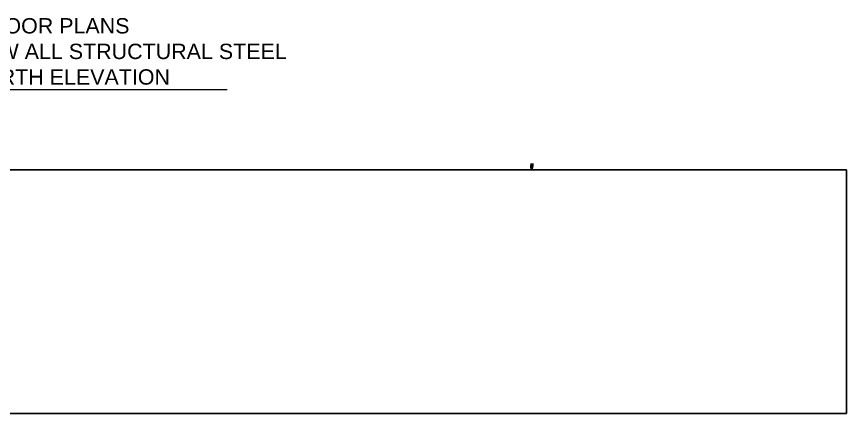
# Model space of a CAD drawing. Header units: millimetres. Extents: x -31954 to 493870, y 99509 to 604061.
# Drawn here: x 328994 to 437151, y 159256 to 210969 of the extents above; entities that cross this region are included whole.
import ezdxf

# ---------------------------------------------------------------- set-up
doc = ezdxf.new("R2010")
doc.units = ezdxf.units.MM
doc.header["$LTSCALE"] = 10
doc.linetypes.add('DASHED2', pattern=[0.375, 0.25, -0.125])
for name, color, linetype, lineweight in [('S-BEAM-STEEL-SECTION', 4, 'Continuous', 20), ('S-COLUMN-STEEL-SECTION', 4, 'Continuous', 25), ('S-HATCH', 9, 'Continuous', 0), ('S-STEEL INSTRUCTIONS', 170, 'Continuous', 9)]:
    doc.layers.add(name, color=color, linetype=linetype, lineweight=lineweight)
doc.styles.add('Revit_Arial', font='arial.ttf')

msp = doc.modelspace()

# ---------------------------------------------------------------- hatches: boundary and pattern name
at = {"layer": 'S-BEAM-STEEL-SECTION'}
h = msp.add_hatch(color=256, dxfattribs=at)
h.dxf.hatch_style = 1
h.paths.add_polyline_path([(396074.2, 191620), (396074.2, 191613.9), (396084.2, 191614), (396084.2, 191620)])
h.paths.add_polyline_path([(396074.2, 191627.3), (396074.2, 191620), (396084.2, 191620), (396084.2, 191627.3)])
h.paths.add_polyline_path([(396084.2, 191627.3), (396084.2, 191620), (396094.2, 191620), (396094.2, 191627.3)])
h.paths.add_polyline_path([(396084.2, 191620), (396084.2, 191614), (396094.2, 191613.9), (396094.2, 191620)])
h = msp.add_hatch(color=256, dxfattribs=at)
h.dxf.hatch_style = 1
h.paths.add_polyline_path([(396133.6, 191564.3), (396143.1, 191564.3), (396143.1, 191574.3), (396133.6, 191574.3)])
h.paths.add_polyline_path([(396125.3, 191564.3), (396133.6, 191564.3), (396133.6, 191574.3), (396125.3, 191574.3)])
h.paths.add_polyline_path([(396125.3, 191574.3), (396133.6, 191574.3), (396133.6, 191584.3), (396125.3, 191584.3)])
h.paths.add_polyline_path([(396133.6, 191574.3), (396143.1, 191574.3), (396143.1, 191584.3), (396133.6, 191584.3)])
h = msp.add_hatch(color=256, dxfattribs=at)
h.dxf.hatch_style = 1
h.paths.add_polyline_path([(396194.2, 191620), (396194.2, 191613.9), (396184.2, 191614), (396184.2, 191620)])
h.paths.add_polyline_path([(396194.2, 191627.3), (396194.2, 191620), (396184.2, 191620), (396184.2, 191627.3)])
h.paths.add_polyline_path([(396184.2, 191627.3), (396184.2, 191620), (396174.2, 191620), (396174.2, 191627.3)])
h.paths.add_polyline_path([(396184.2, 191620), (396184.2, 191614), (396174.2, 191613.9), (396174.2, 191620)])
at = {"layer": 'S-HATCH'}
h = msp.add_hatch(dxfattribs=at)
h.set_pattern_fill('FP_16', color=256, angle=270, style=0, pattern_type=2)
h.set_pattern_definition([(315, (395515.173, 176108.597), (25.14472, 25.14472), []), (315, (395553.273, 176108.597), (25.14472, 25.14472), [])])
h.paths.add_polyline_path([(396055.4, 191620.3), (396055.6, 191618.7), (396056.3, 191617.1), (396057.3, 191615.8), (396058.6, 191614.8), (396060.1, 191614.2), (396061.8, 191613.9), (396118.9, 191613.9), (396120.6, 191613.7), (396122.1, 191613.1), (396123.4, 191612.1), (396124.4, 191610.8), (396125.1, 191609.2), (396125.3, 191607.6), (396125.3, 191550.4), (396125.5, 191548.8), (396126.1, 191547.3), (396127.1, 191546), (396128.4, 191544.9), (396130, 191544.3), (396131.6, 191544.1), (396131.6, 191620.3)], flags=0)
h = msp.add_hatch(dxfattribs=at)
h.set_pattern_fill('FP_16', color=256, angle=90, style=0, pattern_type=2)
h.set_pattern_definition([(135, (623574.59, -15598.61), (-25.144717, -25.144717), []), (135, (623536.49, -15598.61), (-25.144717, -25.144717), [])])
h.paths.add_polyline_path([(396212.9, 191620.3), (396212.7, 191618.7), (396212.1, 191617.1), (396211.1, 191615.8), (396209.7, 191614.8), (396208.2, 191614.2), (396206.6, 191613.9), (396149.4, 191613.9), (396147.8, 191613.7), (396146.2, 191613.1), (396144.9, 191612.1), (396143.9, 191610.8), (396143.3, 191609.2), (396143.1, 191607.6), (396143.1, 191550.4), (396142.9, 191548.8), (396142.2, 191547.3), (396141.2, 191546), (396139.9, 191544.9), (396138.4, 191544.3), (396136.7, 191544.1), (396136.7, 191620.3)], flags=0)

# ---------------------------------------------------------------- linework, layer by layer
for p, q in [((396055.4, 191620.3), (396055.4, 191027)), ((396074.2, 191613.9), (396074.2, 191027)), ((396094.2, 191613.9), (396094.2, 191027)), ((396125.3, 191553.8), (396125.3, 191027)), ((396143.1, 191553.8), (396143.1, 191027)), ((396174.2, 191613.9), (396174.2, 191027)), ((396194.2, 191613.9), (396194.2, 191027)), ((396212.9, 191620.3), (396212.9, 191027))]:
    msp.add_line(p, q)
at = {"layer": 'Defpoints'}
msp.add_lwpolyline([(109289.5, 159256.2), (437151.1, 159256.2), (437151.1, 190996.9), (109289.5, 190996.9)], close=True, dxfattribs=at)
at = {"layer": 'S-BEAM-STEEL-SECTION'}
for p, q in [((396131.6, 191620.3), (396055.4, 191620.3)), ((396074.2, 191613.9), (396074.2, 191627.3)), ((396094.2, 191613.9), (396094.2, 191627.3)), ((396140, 191584.3), (396125.3, 191584.3)), ((396140, 191564.3), (396125.3, 191564.3)), ((396131.6, 191610.3), (396136.7, 191610.3)), ((396136.7, 191620.3), (396212.9, 191620.3)), ((396174.2, 191613.9), (396174.2, 191627.3)), ((396194.2, 191613.9), (396194.2, 191627.3))]:
    msp.add_line(p, q, dxfattribs=at)
at = {"layer": 'S-COLUMN-STEEL-SECTION', "lineweight": 40}
for p, q in [((396364.4, 191693.8), (395995.3, 191693.8)), ((396364.4, 191553.8), (395995.3, 191553.8)), ((396352.3, 191620.3), (396007.4, 191620.3)), ((396341.7, 191627.3), (396018, 191627.3)), ((396083.7, 191543.8), (396083.7, 191553.8)), ((396083.7, 191241.3), (396083.7, 191543.8)), ((396184.7, 191543.8), (396083.7, 191543.8)), ((396184.7, 191241.3), (396184.7, 191543.8))]:
    msp.add_line(p, q, dxfattribs=at)
at = {"layer": 'S-COLUMN-STEEL-SECTION', "linetype": 'DASHED2', "lineweight": 30}
for p, q in [((396061.8, 191613.9), (396118.9, 191613.9)), ((396184.7, 191610.3), (396083.7, 191610.3)), ((396083.7, 191553.8), (396083.7, 191610.3)), ((396125.3, 191607.6), (396125.3, 191550.4)), ((396131.6, 191544.1), (396131.6, 191620.3)), ((396131.6, 191237.6), (396131.6, 191610.3)), ((396136.7, 191544.1), (396136.7, 191620.3)), ((396136.7, 191258.5), (396136.7, 191610.3)), ((396143.1, 191607.6), (396143.1, 191550.4)), ((396206.6, 191613.9), (396149.4, 191613.9)), ((396184.7, 191553.8), (396184.7, 191610.3))]:
    msp.add_line(p, q, dxfattribs=at)
at = {"layer": 'S-COLUMN-STEEL-SECTION'}
msp.add_line((396184.7, 191543.8), (396184.7, 191553.8), dxfattribs=at)
at = {"layer": 'S-COLUMN-STEEL-SECTION', "linetype": 'DASHED2', "lineweight": 30}
for centre, start, end in [((396061.8, 191620.3), 180, 270), ((396118.9, 191607.6), 0, 90), ((396149.4, 191607.6), 90, 180), ((396206.6, 191620.3), 270, 0)]:
    msp.add_arc(centre, 6.35, start, end, dxfattribs=at)
at = {"layer": 'S-COLUMN-STEEL-SECTION', "lineweight": 40}
for centre, start, end in [((396131.6, 191550.4), 180, 270), ((396136.7, 191550.4), 270, 0)]:
    msp.add_arc(centre, 6.35, start, end, dxfattribs=at)

# ---------------------------------------------------------------- texts
at = {"layer": 'S-STEEL INSTRUCTIONS', "insert": (294968.2, 202072.3), "char_height": 2000, "attachment_point": 7, "style": 'Revit_Arial', "bg_fill": 3, "box_fill_scale": 1.1, "bg_fill_color": 256, "bg_fill_true_color": 13158600, "bg_fill_transparency": 0}
msp.add_mtext('USING STRUCTURAL FLOOR PLANS\\PAND ELEVATIONS, DRAW ALL STRUCTURAL STEEL\\PAND DECKING FOR  NORTH ELEVATION', dxfattribs=at)

# ---------------------------------------------------------------- next in the draw order: linework, layer by layer
at = {"layer": 'S-STEEL INSTRUCTIONS'}
msp.add_line((294343.2, 201447.3), (356446, 201447.3), dxfattribs=at)

doc.saveas('drawing.dxf')
